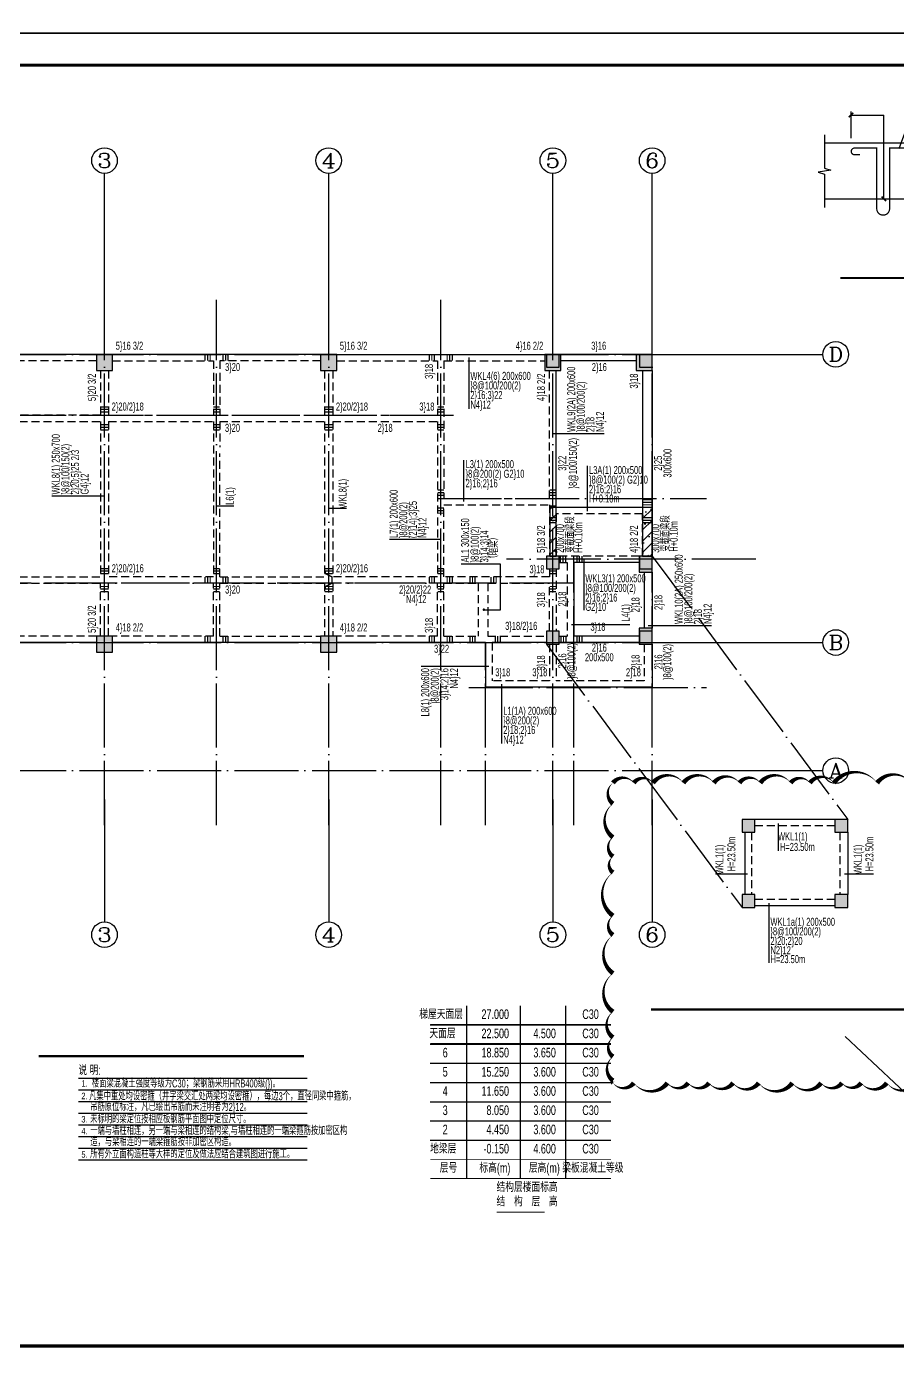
# Model space of a CAD drawing. Extents: x 299218 to 746073, y -331171 to -40619.
# Drawn here: x 618542 to 645734, y -249885 to -208412 of the extents above; entities that cross this region are included whole.
import ezdxf
from ezdxf.enums import TextEntityAlignment as Align

# ---------------------------------------------------------------- set-up
doc = ezdxf.new("R2010")
doc.units = 0
doc.header["$LTSCALE"] = 1000
doc.header["$MEASUREMENT"] = 0
doc.linetypes.add('DASHED', pattern=[0.375, 0.25, -0.125])
doc.linetypes.add('DOTE', pattern=[2.42, 2, -0.2, 0.02, -0.2])
for name, color, linetype in [('AXIS', 3, 'Continuous'), ('AXIS_TEXT', 7, 'Continuous'), ('DIM', 3, 'Continuous'), ('DIM_SYMB', 3, 'Continuous'), ('DOTE', 1, 'Continuous'), ('PUB_TITLE', 4, 'Continuous'), ('TEXT', 7, 'Continuous'), ('X向主梁密箍', 7, 'Continuous'), ('X向主梁编号', 6, 'Continuous'), ('X向主梁钢筋', 7, 'Continuous'), ('X向主梁集中标注', 7, 'Continuous'), ('X向次梁密箍', 7, 'Continuous'), ('X向次梁编号', 7, 'Continuous'), ('X向次梁钢筋', 7, 'Continuous'), ('X向次梁集中标注', 7, 'Continuous'), ('Y向主梁吊筋', 7, 'Continuous'), ('Y向主梁密箍', 7, 'Continuous'), ('Y向主梁编号', 6, 'Continuous'), ('Y向主梁钢筋', 2, 'Continuous'), ('Y向主梁集中标注', 2, 'Continuous'), ('Y向次梁密箍', 7, 'Continuous'), ('Y向次梁编号', 7, 'Continuous'), ('Y向次梁钢筋', 7, 'Continuous'), ('Y向次梁集中标注', 7, 'Continuous'), ('柱线', 2, 'Continuous'), ('梁实线', 4, 'Continuous'), ('梁楼面标高', 7, 'Continuous'), ('梁虚线', 4, 'DASHED'), ('梁说明', 2, 'Continuous'), ('节点大样钢筋', 6, 'Continuous')]:
    doc.layers.add(name, color=color, linetype=linetype)
doc.layers.add('DIM_MODI', color=6, linetype='Continuous', plot=False)
doc.styles.add('_TCH_AXIS', font='COMPLEX', dxfattribs={"bigfont": 'GBCBIG'})
doc.styles.add('COMPLEX', font='COMPLEX')
doc.styles.add('GS_Rein', font='GS_TXT.shx', dxfattribs={"width": 0.7, "bigfont": 'GS_HZTXT.shx'})

# ---------------------------------------------------------------- blocks, each defined once
blk = doc.blocks.new('4层以上墙柱模板')
at = {"layer": '柱线', "color": 6}
for points in [[(-1111089, -374273), (-1110689, -374273), (-1110689, -373773), (-1111089, -373773)], [(-1108189, -374273), (-1107789, -374273), (-1107789, -373773), (-1108189, -373773)], [(-1104739, -374273), (-1104239, -374273), (-1104239, -373773), (-1104739, -373773)], [(-1097739, -374273), (-1097239, -374273), (-1097239, -373773), (-1097739, -373773)], [(-1090739, -374273), (-1090239, -374273), (-1090239, -373773), (-1090739, -373773)], [(-1083739, -374273), (-1083239, -374273), (-1083239, -373773), (-1083739, -373773)], [(-1080889, -374273), (-1080389, -374273), (-1080389, -373773), (-1080889, -373773)], [(-1108189, -380373), (-1107789, -380373), (-1107789, -379873), (-1108189, -379873)], [(-1083689, -380473), (-1083289, -380473), (-1083289, -380073), (-1083689, -380073)], [(-1080789, -380573), (-1080389, -380573), (-1080389, -380073), (-1080789, -380073)], [(-1080789, -382823), (-1080389, -382823), (-1080389, -382323), (-1080789, -382323)], [(-1108089, -382973), (-1107689, -382973), (-1107689, -382573), (-1108089, -382558)], [(-1104739, -383073), (-1104239, -383073), (-1104239, -382573), (-1104739, -382573)], [(-1097739, -383073), (-1097239, -383073), (-1097239, -382573), (-1097739, -382573)], [(-1090739, -383073), (-1090239, -383073), (-1090239, -382573), (-1090739, -382573)], [(-1083689, -382823), (-1083289, -382823), (-1083289, -382423), (-1083689, -382423)]]:
    blk.add_lwpolyline(points, close=True, dxfattribs=at)
for points in [[(-1110563, -379873), (-1111064, -379873)], [(-1110963, -380373), (-1110990, -380273), (-1111023, -380144), (-1111064, -379873)], [(-1110563, -379873), (-1110563, -380373), (-1110963, -380373)]]:
    blk.add_lwpolyline(points, dxfattribs=at)
blk = doc.blocks.new('天面层梁板模板图')
at = {"layer": '梁实线'}
for p, q in [((-1103759, -610084), (-1106259, -610084)), ((-1100309, -610084), (-1103359, -610084)), ((-1093309, -610084), (-1099809, -610084)), ((-1086309, -610084), (-1092809, -610084)), ((-1085809, -610084), (-1079309, -610084)), ((-1076459, -610084), (-1078809, -610084)), ((-1076459, -610284), (-1078809, -610284)), ((-1106659, -615778), (-1106659, -610584)), ((-1078959, -614864), (-1078959, -610584)), ((-1076259, -610584), (-1076259, -614864)), ((-1075959, -610584), (-1075959, -616384)), ((-1076259, -614864), (-1078959, -614864)), ((-1076359, -616584), (-1078409, -616584)), ((-1078409, -616584), (-1078409, -618884)), ((-1076209, -616884), (-1076209, -618634)), ((-1075959, -616884), (-1075959, -618634)), ((-1103259, -619084), (-1100309, -619084)), ((-1093309, -619084), (-1099809, -619084)), ((-1086309, -619084), (-1092809, -619084)), ((-1081159, -619084), (-1085809, -619084)), ((-1081159, -619084), (-1081159, -620484)), ((-1079259, -619084), (-1080959, -619084)), ((-1076359, -619084), (-1078859, -619084)), ((-1076359, -618884), (-1078409, -618884)), ((-1075959, -619134), (-1075959, -620484)), ((-1075959, -620484), (-1081159, -620484))]:
    blk.add_line(p, q, dxfattribs=at)
for centre, radius, start, end in [((-1103559, -615784), 3100, 180, 187.4137), ((-1103359, -615784), 3300, 195.8266, 264.7843)]:
    blk.add_arc(centre, radius, start, end, dxfattribs=at)
at = {"layer": '梁虚线'}
for p, q in [((-1103759, -610284), (-1106259, -610284)), ((-1103359, -610284), (-1100309, -610284)), ((-1099809, -610284), (-1096659, -610284)), ((-1096659, -610284), (-1096659, -611984)), ((-1093309, -610284), (-1096459, -610284)), ((-1096459, -610284), (-1096459, -611984)), ((-1092809, -610284), (-1089659, -610284)), ((-1089659, -610284), (-1089659, -611984)), ((-1086309, -610284), (-1089459, -610284)), ((-1089459, -610284), (-1089459, -611984)), ((-1085809, -610284), (-1082659, -610284)), ((-1082659, -610284), (-1082659, -611984)), ((-1082459, -610284), (-1079309, -610284)), ((-1082459, -610284), (-1082459, -614584)), ((-1106459, -610584), (-1106459, -613234)), ((-1103684, -610584), (-1103684, -613234)), ((-1103434, -610584), (-1103434, -611984)), ((-1100184, -610584), (-1100184, -611984)), ((-1099934, -610584), (-1099934, -611984)), ((-1093184, -610584), (-1093184, -611984)), ((-1092934, -610584), (-1092934, -611984)), ((-1086184, -610584), (-1086184, -611984)), ((-1085934, -610584), (-1085934, -611984)), ((-1079159, -614584), (-1079159, -610584)), ((-1100184, -611984), (-1103434, -611984)), ((-1099934, -611984), (-1096659, -611984)), ((-1093184, -611984), (-1096459, -611984)), ((-1092934, -611984), (-1089659, -611984)), ((-1089459, -611984), (-1086184, -611984)), ((-1085934, -611984), (-1082659, -611984)), ((-1103434, -612184), (-1100184, -612184)), ((-1103434, -616184), (-1103434, -612184)), ((-1100184, -612184), (-1100184, -617034)), ((-1099934, -612184), (-1096659, -612184)), ((-1099934, -612184), (-1099934, -617034)), ((-1096659, -612184), (-1096659, -617034)), ((-1096459, -612184), (-1093184, -612184)), ((-1096459, -612184), (-1096459, -617034)), ((-1093184, -612184), (-1093184, -617034)), ((-1092934, -612184), (-1089659, -612184)), ((-1092934, -612184), (-1092934, -617034)), ((-1089659, -612184), (-1089659, -617034)), ((-1089459, -612184), (-1086184, -612184)), ((-1089459, -612184), (-1089459, -612984)), ((-1086184, -612184), (-1086184, -617034)), ((-1085934, -612184), (-1085934, -617034)), ((-1085934, -612184), (-1082659, -612184)), ((-1082659, -612184), (-1082659, -617034)), ((-1106459, -613234), (-1103684, -613234)), ((-1089459, -617034), (-1089459, -613184)), ((-1106459, -613434), (-1106459, -615793)), ((-1106459, -613434), (-1103684, -613434)), ((-1103684, -613434), (-1103684, -616184)), ((-1082459, -614584), (-1079159, -614584)), ((-1082459, -614784), (-1079159, -614784)), ((-1082459, -617034), (-1082459, -614784)), ((-1079159, -614784), (-1079159, -616384)), ((-1076259, -615064), (-1078959, -615064)), ((-1078959, -615064), (-1078959, -616384)), ((-1076259, -616384), (-1076259, -615064)), ((-1106133, -616484), (-1103759, -616484)), ((-1106133, -616684), (-1103759, -616684)), ((-1103659, -618870), (-1103659, -616684)), ((-1103459, -617034), (-1103459, -616684)), ((-1076359, -616384), (-1078859, -616384)), ((-1078859, -616584), (-1078609, -616584)), ((-1078609, -616584), (-1078609, -618884)), ((-1100184, -617034), (-1103459, -617034)), ((-1096659, -617034), (-1099934, -617034)), ((-1096459, -617034), (-1093184, -617034)), ((-1089659, -617034), (-1092934, -617034)), ((-1089459, -617034), (-1086184, -617034)), ((-1082659, -617034), (-1085934, -617034)), ((-1079159, -617034), (-1082459, -617034)), ((-1079159, -616784), (-1079159, -617034)), ((-1078959, -616784), (-1078959, -618734)), ((-1100184, -617234), (-1103459, -617234)), ((-1103459, -618884), (-1103459, -617234)), ((-1100184, -618884), (-1100184, -617234)), ((-1096659, -617234), (-1099934, -617234)), ((-1099934, -618884), (-1099934, -617234)), ((-1096659, -618884), (-1096659, -617234)), ((-1096459, -617234), (-1093184, -617234)), ((-1096459, -618884), (-1096459, -617234)), ((-1093184, -618884), (-1093184, -617234)), ((-1089659, -617234), (-1092934, -617234)), ((-1092934, -618884), (-1092934, -617234)), ((-1089659, -618884), (-1089659, -617234)), ((-1089459, -617234), (-1086184, -617234)), ((-1089459, -618884), (-1089459, -617234)), ((-1086184, -617234), (-1086184, -618884)), ((-1082659, -617234), (-1085934, -617234)), ((-1085934, -617234), (-1085934, -618884)), ((-1082659, -618884), (-1082659, -617234)), ((-1082459, -617234), (-1081389, -617234)), ((-1082459, -618884), (-1082459, -617234)), ((-1081389, -617234), (-1081389, -618884)), ((-1081089, -617234), (-1081089, -618884)), ((-1081089, -617234), (-1079159, -617234)), ((-1079159, -618734), (-1079159, -617234)), ((-1103259, -618884), (-1100309, -618884)), ((-1096659, -618884), (-1099809, -618884)), ((-1093309, -618884), (-1096459, -618884)), ((-1089659, -618884), (-1092809, -618884)), ((-1089459, -618884), (-1086309, -618884)), ((-1082659, -618884), (-1085809, -618884)), ((-1082459, -618884), (-1081389, -618884)), ((-1081089, -618884), (-1079259, -618884)), ((-1080959, -619084), (-1080959, -620284)), ((-1079159, -619134), (-1079159, -620284)), ((-1078959, -619134), (-1078959, -620284)), ((-1078859, -618884), (-1078609, -618884)), ((-1076209, -619134), (-1076209, -620284)), ((-1079159, -620284), (-1080959, -620284)), ((-1076209, -620284), (-1078959, -620284))]:
    blk.add_line(p, q, dxfattribs=at)
for start, end in [(180, 187.4137), (196.8773, 264.4467)]:
    blk.add_arc((-1103359, -615784), 3100, start, end, dxfattribs=at)
blk = doc.blocks.new('梁板层高表')
at = {"layer": '梁楼面标高'}
for p, q in [((-1049101, -612643), (-1049101, -607243)), ((-1047421, -612643), (-1047421, -607243)), ((-1046011, -612643), (-1046011, -607243)), ((-1050241, -607843), (-1044601, -607843)), ((-1050241, -608443), (-1044601, -608443)), ((-1050241, -609043), (-1044601, -609043)), ((-1050241, -609643), (-1044601, -609643)), ((-1050241, -610243), (-1044601, -610243)), ((-1050241, -610843), (-1044601, -610843)), ((-1050241, -611443), (-1044601, -611443))]:
    blk.add_line(p, q, dxfattribs=at)
at = {"layer": '梁楼面标高', "const_width": 30}
for points in [[(-1050241, -612043), (-1044601, -612043)], [(-1050241, -612643), (-1044601, -612643)], [(-1048171, -613693), (-1046671, -613693)]]:
    blk.add_lwpolyline(points, dxfattribs=at)
at = {"layer": '梁楼面标高', "style": 'GS_Rein', "width": 0.7}
for s, p in [('梯屋天面层', (-1049219, -607749)), ('27.000', (-1047781, -607749)), ('C30', (-1044977, -607749)), ('天面层', (-1049448, -608349)), ('22.500', (-1047781, -608349)), ('4.500', (-1046317, -608349)), ('C30', (-1044977, -608349)), ('6', (-1049695, -608949)), ('18.850', (-1047781, -608949)), ('3.650', (-1046317, -608949)), ('C30', (-1044977, -608949)), ('5', (-1049695, -609549)), ('15.250', (-1047781, -609549)), ('3.600', (-1046317, -609549)), ('C30', (-1044977, -609549)), ('4', (-1049695, -610149)), ('11.650', (-1047781, -610149)), ('3.600', (-1046317, -610149)), ('C30', (-1044977, -610149)), ('3', (-1049695, -610749)), ('8.050', (-1047781, -610749)), ('3.600', (-1046317, -610749)), ('C30', (-1044977, -610749)), ('2', (-1049695, -611349)), ('4.450', (-1047781, -611349)), ('3.600', (-1046317, -611349)), ('C30', (-1044977, -611349)), ('地梁层', (-1049424, -611949)), ('-0.150', (-1047781, -611949)), ('4.600', (-1046317, -611949)), ('C30', (-1044977, -611949))]:
    blk.add_text(s, height=300, dxfattribs=at).set_placement(p, align=Align.BOTTOM_RIGHT)
for s, p in [('层号', (-1049671, -612549)), (' 标高(m)', (-1048261, -612549)), (' 层高(m)', (-1046716, -612549)), (' 梁板混凝土等级', (-1045201, -612549))]:
    blk.add_text(s, height=300, dxfattribs=at).set_placement(p, align=Align.BOTTOM_CENTER)
for s, p in [('结构层楼面标高', (-1048171, -613149)), ('结\u3000构\u3000层\u3000高', (-1048171, -613599))]:
    blk.add_text(s, height=300, dxfattribs=at).set_placement(p, align=Align.BOTTOM_LEFT)
blk = doc.blocks.new('kij21')
h = blk.add_hatch(color=251)
h.paths.add_polyline_path([(673561, -294290), (673961, -294290), (673961, -293890), (673561, -293890)])
h.paths.add_polyline_path([(676461, -294290), (676861, -294290), (676861, -293890), (676461, -293890)])
h.paths.add_polyline_path([(673561, -296640), (673961, -296640), (673961, -296240), (673561, -296240)])
h.paths.add_polyline_path([(676461, -296640), (676861, -296640), (676861, -296240), (676461, -296240)])
at = {"layer": '柱线', "color": 6}
for points in [[(673561, -294290), (673961, -294290), (673961, -293890), (673561, -293890)], [(676461, -294290), (676861, -294290), (676861, -293890), (676461, -293890)], [(673561, -296640), (673961, -296640), (673961, -296240), (673561, -296240)], [(676461, -296640), (676861, -296640), (676861, -296240), (676461, -296240)]]:
    blk.add_lwpolyline(points, close=True, dxfattribs=at)
at = {"layer": '梁实线'}
for p, q in [((676461, -293890), (673961, -293890)), ((673661, -296240), (673661, -294290)), ((676861, -294290), (676861, -296240)), ((676461, -296590), (673961, -296590))]:
    blk.add_line(p, q, dxfattribs=at)
at = {"layer": '梁虚线'}
for p, q in [((673861, -294290), (673861, -296240)), ((676461, -294090), (673961, -294090)), ((676611, -294290), (676611, -296240)), ((676461, -296390), (673961, -296390))]:
    blk.add_line(p, q, dxfattribs=at)
blk = doc.blocks.new('_AXISO')
blk.add_circle((0, 0), 0.5)
at = {"layer": 'AXIS_TEXT', "style": 'COMPLEX', "width": 1.041667}
blk.add_attdef('A', text='', height=0.56, dxfattribs=at).set_placement((-0.25, -0.28), (0.25, -0.28), align=Align.FIT)
blk = doc.blocks.new('zw-06')
at = {"layer": 'AXIS'}
for p, q in [((543726, -176766), (543726, -172013)), ((550326, -176766), (550326, -172013)), ((557326, -176766), (557326, -172013)), ((564326, -176766), (564326, -172013)), ((571326, -176766), (571326, -172013)), ((574426, -176766), (574426, -172013)), ((542826, -177666), (539001, -177666)), ((575326, -177666), (579759, -177666)), ((542826, -186666), (539001, -186666)), ((575326, -186666), (579759, -186666)), ((542826, -190666), (539001, -190666)), ((575326, -190666), (579759, -190666)), ((543726, -191566), (543726, -195391)), ((550326, -191566), (550326, -195391)), ((557326, -191566), (557326, -195391)), ((564326, -191566), (564326, -195391)), ((571326, -191566), (571326, -195391)), ((574426, -191566), (574426, -195391))]:
    blk.add_line(p, q, dxfattribs=at)
at = {"layer": 'DOTE', "linetype": 'DOTE'}
for p, q in [((543726, -192366), (543726, -175966)), ((546826, -187206), (546826, -175966)), ((550326, -192366), (550326, -175966)), ((553826, -192366), (553826, -175966)), ((557326, -192366), (557326, -175966)), ((560826, -192366), (560826, -175966)), ((564326, -192366), (564326, -175966)), ((567826, -192366), (567826, -175966)), ((571326, -192366), (571326, -175966)), ((574426, -192366), (574426, -175966)), ((542026, -177666), (576126, -177666)), ((542026, -179566), (568303, -179566)), ((546951, -180916), (542026, -180916)), ((567726, -182166), (576126, -182166)), ((577661, -184066), (569874, -184066)), ((571976, -192366), (571976, -183966)), ((549023, -184166), (541236, -184166)), ((571976, -184816), (541726, -184816)), ((542026, -186666), (576126, -186666)), ((569226, -192366), (569226, -186666)), ((568703, -188066), (576126, -188066)), ((542026, -190666), (576126, -190666))]:
    blk.add_line(p, q, dxfattribs=at)
at = {"layer": 'AXIS'}
ref = blk.add_blockref('_AXISO', (543726, -171613), dxfattribs=dict(at, xscale=800, yscale=800, zscale=800))
ref.add_attrib('A', '1', dxfattribs={"layer": 'AXIS_TEXT', "height": 453, "style": '_TCH_AXIS', "width": 2.333333}).set_placement((543499, -171839), (543952, -171839), align=Align.FIT)
ref = blk.add_blockref('_AXISO', (550326, -171613), dxfattribs=dict(at, xscale=800, yscale=800, zscale=800))
ref.add_attrib('A', '2', dxfattribs={"layer": 'AXIS_TEXT', "height": 453, "style": '_TCH_AXIS', "width": 1.5}).set_placement((550099, -171839), (550552, -171839), align=Align.FIT)
ref = blk.add_blockref('_AXISO', (557326, -171613), dxfattribs=dict(at, xscale=800, yscale=800, zscale=800))
ref.add_attrib('A', '3', dxfattribs={"layer": 'AXIS_TEXT', "height": 453, "style": '_TCH_AXIS', "width": 1.5}).set_placement((557099, -171839), (557552, -171839), align=Align.FIT)
ref = blk.add_blockref('_AXISO', (564326, -171613), dxfattribs=dict(at, xscale=800, yscale=800, zscale=800))
ref.add_attrib('A', '4', dxfattribs={"layer": 'AXIS_TEXT', "height": 453, "style": '_TCH_AXIS', "width": 1.3125}).set_placement((564099, -171839), (564552, -171839), align=Align.FIT)
ref = blk.add_blockref('_AXISO', (571326, -171613), dxfattribs=dict(at, xscale=800, yscale=800, zscale=800))
ref.add_attrib('A', '5', dxfattribs={"layer": 'AXIS_TEXT', "height": 453, "style": '_TCH_AXIS', "width": 1.5}).set_placement((571099, -171839), (571552, -171839), align=Align.FIT)
ref = blk.add_blockref('_AXISO', (574426, -171613), dxfattribs=dict(at, xscale=800, yscale=800, zscale=800))
ref.add_attrib('A', '6', dxfattribs={"layer": 'AXIS_TEXT', "height": 453, "style": '_TCH_AXIS', "width": 1.5}).set_placement((574199, -171839), (574652, -171839), align=Align.FIT)
ref = blk.add_blockref('_AXISO', (538601, -177666), dxfattribs=dict(at, xscale=800, yscale=800, zscale=800))
ref.add_attrib('A', 'D', dxfattribs={"layer": 'AXIS_TEXT', "height": 453, "style": '_TCH_AXIS', "width": 1.235294}).set_placement((538374, -177892), (538827, -177892), align=Align.FIT)
ref = blk.add_blockref('_AXISO', (580159, -177666), dxfattribs=dict(at, xscale=800, yscale=800, zscale=800))
ref.add_attrib('A', 'D', dxfattribs={"layer": 'AXIS_TEXT', "height": 453, "style": '_TCH_AXIS', "width": 1.235294}).set_placement((579933, -177892), (580385, -177892), align=Align.FIT)
ref = blk.add_blockref('_AXISO', (538601, -186666), dxfattribs=dict(at, xscale=800, yscale=800, zscale=800))
ref.add_attrib('A', 'B', dxfattribs={"layer": 'AXIS_TEXT', "height": 453, "style": '_TCH_AXIS', "width": 1.235294}).set_placement((538374, -186892), (538827, -186892), align=Align.FIT)
ref = blk.add_blockref('_AXISO', (580159, -186666), dxfattribs=dict(at, xscale=800, yscale=800, zscale=800))
ref.add_attrib('A', 'B', dxfattribs={"layer": 'AXIS_TEXT', "height": 453, "style": '_TCH_AXIS', "width": 1.235294}).set_placement((579933, -186892), (580385, -186892), align=Align.FIT)
ref = blk.add_blockref('_AXISO', (538601, -190666), dxfattribs=dict(at, xscale=800, yscale=800, zscale=800))
ref.add_attrib('A', 'A', dxfattribs={"layer": 'AXIS_TEXT', "height": 453, "style": '_TCH_AXIS', "width": 1.166667}).set_placement((538374, -190892), (538827, -190892), align=Align.FIT)
ref = blk.add_blockref('_AXISO', (580159, -190666), dxfattribs=dict(at, xscale=800, yscale=800, zscale=800))
ref.add_attrib('A', 'A', dxfattribs={"layer": 'AXIS_TEXT', "height": 453, "style": '_TCH_AXIS', "width": 1.166667}).set_placement((579933, -190892), (580385, -190892), align=Align.FIT)
ref = blk.add_blockref('_AXISO', (543726, -195791), dxfattribs=dict(at, xscale=800, yscale=800, zscale=800))
ref.add_attrib('A', '1', dxfattribs={"layer": 'AXIS_TEXT', "height": 453, "style": '_TCH_AXIS', "width": 2.333333}).set_placement((543499, -196017), (543952, -196017), align=Align.FIT)
ref = blk.add_blockref('_AXISO', (550326, -195791), dxfattribs=dict(at, xscale=800, yscale=800, zscale=800))
ref.add_attrib('A', '2', dxfattribs={"layer": 'AXIS_TEXT', "height": 453, "style": '_TCH_AXIS', "width": 1.5}).set_placement((550099, -196017), (550552, -196017), align=Align.FIT)
ref = blk.add_blockref('_AXISO', (557326, -195791), dxfattribs=dict(at, xscale=800, yscale=800, zscale=800))
ref.add_attrib('A', '3', dxfattribs={"layer": 'AXIS_TEXT', "height": 453, "style": '_TCH_AXIS', "width": 1.5}).set_placement((557099, -196017), (557552, -196017), align=Align.FIT)
ref = blk.add_blockref('_AXISO', (564326, -195791), dxfattribs=dict(at, xscale=800, yscale=800, zscale=800))
ref.add_attrib('A', '4', dxfattribs={"layer": 'AXIS_TEXT', "height": 453, "style": '_TCH_AXIS', "width": 1.3125}).set_placement((564099, -196017), (564552, -196017), align=Align.FIT)
ref = blk.add_blockref('_AXISO', (571326, -195791), dxfattribs=dict(at, xscale=800, yscale=800, zscale=800))
ref.add_attrib('A', '5', dxfattribs={"layer": 'AXIS_TEXT', "height": 453, "style": '_TCH_AXIS', "width": 1.5}).set_placement((571099, -196017), (571552, -196017), align=Align.FIT)
ref = blk.add_blockref('_AXISO', (574426, -195791), dxfattribs=dict(at, xscale=800, yscale=800, zscale=800))
ref.add_attrib('A', '6', dxfattribs={"layer": 'AXIS_TEXT', "height": 453, "style": '_TCH_AXIS', "width": 1.5}).set_placement((574199, -196017), (574652, -196017), align=Align.FIT)
blk = doc.blocks.new('_H')
at = {"color": 6, "const_width": 0.5}
blk.add_lwpolyline([(-0.71, -0.71), (0.71, 0.71)], dxfattribs=at)
blk = doc.blocks.new('电梯吊钩大样')
at = {"layer": '梁说明', "color": 6}
for p, q in [((814, 2612), (1856, 2612)), ((831, 2727), (831, 1887)), ((1856, 0), (1856, 2612)), ((2332, 1574), (2590, 2251)), ((2590, 2251), (3265, 2251)), ((3529, 524), (4638, 524))]:
    blk.add_line(p, q, dxfattribs=at)
at = {"layer": '梁说明'}
for p, q in [((0, 1749), (3953, 1749)), ((0, 0), (3953, 0))]:
    blk.add_line(p, q, dxfattribs=at)
at = {"layer": '梁说明', "color": 6, "const_width": 50}
blk.add_lwpolyline([(761, 2542), (902, 2683)], dxfattribs=at)
at = {"layer": '梁说明', "color": 6}
for points in [[(0, 2000), (0, 951), (200, 891), (-196, 831), (0, 771), (0, -278)], [(3953, 2000), (3953, 951), (4153, 891), (3757, 831), (3953, 771), (3953, -278)]]:
    blk.add_lwpolyline(points, dxfattribs=at)
at = {"layer": '梁说明', "color": 7, "const_width": 40}
blk.add_lwpolyline([(1115, 1373), (944, 1373, -1), (944, 1583), (1636, 1583), (1636, -312, 1), (2036, -312), (2036, 1583), (2765, 1583, -1.126096), (2765, 1380), (2628, 1380)], format="xyb", dxfattribs=at)
at = {"layer": '梁说明', "const_width": 70}
blk.add_lwpolyline([(500, -2476), (3127, -2476)], dxfattribs=at)
at = {"layer": '梁说明', "color": 6, "xscale": -100, "yscale": 100, "zscale": 100}
blk.add_blockref('_H', (1856, 0), dxfattribs=at)
blk = doc.blocks.new('ZZ5')
at = {"layer": '节点大样钢筋'}
h = blk.add_hatch(color=9, dxfattribs=at)
h.paths.add_polyline_path([(551465, -219150), (551965, -219150), (551965, -218650), (551465, -218650)])
h.paths.add_polyline_path([(544465, -219150), (544965, -219150), (544965, -218650), (544465, -218650)])
h.paths.add_polyline_path([(561415, -225450), (561815, -225450), (561815, -224950), (561415, -224950)])
h.paths.add_polyline_path([(561415, -227700), (561815, -227700), (561815, -227200), (561415, -227200)])
h.paths.add_polyline_path([(558515, -227700), (558915, -227700), (558915, -227300), (558515, -227300)])
h.paths.add_polyline_path([(558515, -225350), (558915, -225350), (558915, -224950), (558515, -224950)])
h.paths.add_polyline_path([(551465, -227950), (551965, -227950), (551965, -227450), (551465, -227450)])
h.paths.add_polyline_path([(544465, -227950), (544965, -227950), (544965, -227450), (544465, -227450)])
h.paths.add_polyline_path([(537465, -227950), (537965, -227950), (537965, -227450), (537465, -227450)])
h.paths.add_polyline_path([(534015, -225250), (534415, -225250), (534415, -224750), (534015, -224750)])
h.paths.add_polyline_path([(561315, -219150), (561815, -219150), (561815, -218650), (561315, -218650)])
h.paths.add_polyline_path([(558465, -219150), (558965, -219150), (558965, -218650), (558465, -218650)])
h.paths.add_polyline_path([(537465, -219150), (537965, -219150), (537965, -218650), (537465, -218650)])
h.paths.add_polyline_path([(534015, -219150), (534415, -219150), (534415, -218650), (534015, -218650)])
h.paths.add_polyline_path([(531115, -219150), (531515, -219150), (531515, -218650), (531115, -218650)])
h.paths.add_polyline_path([(534115, -227850), (534515, -227850), (534515, -227450), (534115, -227435)])
h.paths.add_polyline_path([(531241, -225250), (531214, -225150), (531181, -225021), (531140, -224750), (531641, -224750), (531641, -225250)])
at = {"layer": '柱线', "color": 6}
for points in [[(531115, -219150), (531515, -219150), (531515, -218650), (531115, -218650)], [(534015, -219150), (534415, -219150), (534415, -218650), (534015, -218650)], [(537465, -219150), (537965, -219150), (537965, -218650), (537465, -218650)], [(544465, -219150), (544965, -219150), (544965, -218650), (544465, -218650)], [(551465, -219150), (551965, -219150), (551965, -218650), (551465, -218650)], [(558465, -219150), (558965, -219150), (558965, -218650), (558465, -218650)], [(561315, -219150), (561815, -219150), (561815, -218650), (561315, -218650)], [(534015, -225250), (534415, -225250), (534415, -224750), (534015, -224750)], [(558515, -225350), (558915, -225350), (558915, -224950), (558515, -224950)], [(561415, -225450), (561815, -225450), (561815, -224950), (561415, -224950)], [(561415, -227700), (561815, -227700), (561815, -227200), (561415, -227200)], [(534115, -227850), (534515, -227850), (534515, -227450), (534115, -227435)], [(537465, -227950), (537965, -227950), (537965, -227450), (537465, -227450)], [(544465, -227950), (544965, -227950), (544965, -227450), (544465, -227450)], [(551465, -227950), (551965, -227950), (551965, -227450), (551465, -227450)], [(558515, -227700), (558915, -227700), (558915, -227300), (558515, -227300)]]:
    blk.add_lwpolyline(points, close=True, dxfattribs=at)
for points in [[(531641, -224750), (531140, -224750)], [(531241, -225250), (531214, -225150), (531181, -225021), (531140, -224750)], [(531641, -224750), (531641, -225250), (531241, -225250)]]:
    blk.add_lwpolyline(points, dxfattribs=at)
blk = doc.blocks.new('ZZ6')
at = {"layer": '节点大样钢筋'}
h = blk.add_hatch(color=251, dxfattribs=at)
h.paths.add_polyline_path([(576456, -225350), (576856, -225350), (576856, -224950), (576456, -224950)])
h.paths.add_polyline_path([(576456, -227700), (576856, -227700), (576856, -227300), (576456, -227300)])
h.paths.add_polyline_path([(573556, -227700), (573956, -227700), (573956, -227300), (573556, -227300)])
h.paths.add_polyline_path([(573556, -225350), (573956, -225350), (573956, -224950), (573556, -224950)])
h.paths.add_polyline_path([(576456, -219050), (576856, -219050), (576856, -218650), (576456, -218650)])
h.paths.add_polyline_path([(573556, -219050), (573956, -219050), (573956, -218650), (573556, -218650)])
at = {"layer": '柱线', "color": 6}
for points in [[(573556, -219050), (573956, -219050), (573956, -218650), (573556, -218650)], [(576456, -219050), (576856, -219050), (576856, -218650), (576456, -218650)], [(573556, -225350), (573956, -225350), (573956, -224950), (573556, -224950)], [(576456, -225350), (576856, -225350), (576856, -224950), (576456, -224950)], [(573556, -227700), (573956, -227700), (573956, -227300), (573556, -227300)], [(576456, -227700), (576856, -227700), (576856, -227300), (576456, -227300)]]:
    blk.add_lwpolyline(points, close=True, dxfattribs=at)

msp = doc.modelspace()

# ---------------------------------------------------------------- hatches: boundary and pattern name
h = msp.add_hatch()
h.set_pattern_fill('钢筋混凝土', color=2, scale=100, style=0)
h.set_pattern_definition([(45, (-74300, 0), (-176.776695, 176.776695), []), (50, (-74300, 0), (717.2602, -62.75213), [75, -825]), (355, (-74300, 0), (-138.7513, 752.1921), [60, -660]), (100.4514, (-74240.24, -5.2), (578.5094, 689.43954), [63.7402, -701.1421]), (46.1842, (-74300, 200), (1067.241, -165.519), [112.5, -1237.5]), (96.6356, (-74211.1, 186.2), (934.6627, 974.1179), [95.6103, -1051.713]), (351.1842, (-74300, 200), (934.662, 974.1186), [90, -990]), (21, (-74200, 150), (596.90705, -402.6189), [75, -825]), (326, (-74200, 150), (243.3153, 725.15005), [60, -660]), (71.4514, (-74150.3, 116.45), (840.2226, 322.5305), [63.7402, -701.1421]), (37.5, (-74300, 0), (12.159855, 332.89385), [0, -652, 0, -670, 0, -662.5]), (7.5, (-74300, 0), (263.06954, 394.41171), [0, -382, 0, -637, 0, -252.5]), (327.5, (-74523, 0), (533.82244, -22.55487), [0, -250, 0, -780, 0, -1035]), (317.5, (-74623, 0), (583.18617, 100.10498), [0, -325, 0, -518, 0, -735])])
h.paths.add_polyline_path([(638075.7, -223429.7), (637775.7, -223429.7), (637775.7, -224949.7), (638075.7, -224949.7)])
h.paths.add_polyline_path([(635075.7, -223429.7), (634875.7, -223429.7), (634875.7, -224949.7), (635075.7, -224949.7)])

# ---------------------------------------------------------------- linework, layer by layer
at = {"color": 6}
msp.add_line((644105.3, -239951.2), (676955.2, -270945.5), dxfattribs=at)
at = {"color": 2}
for points in [[(635075.7, -223429.7), (634875.7, -223429.7), (634875.7, -224949.7), (635075.7, -224949.7)], [(638075.7, -223429.7), (637775.7, -223429.7), (637775.7, -224949.7), (638075.7, -224949.7)]]:
    msp.add_lwpolyline(points, close=True, dxfattribs=at)
at = {"layer": 'DIM_MODI'}
msp.add_lwpolyline([(646150.7, -232034.7, 0, 150, 0.5), (645100.7, -232034.7, 0, 150, 0.5), (643750.7, -232034.7, 0, 150, 0.5), (643000.7, -232034.7, 0, 150, 0.5), (642400.7, -232034.7, 0, 150, 0.5), (641450.7, -232034.7, 0, 150, 0.5), (640800.7, -232034.7, 0, 150, 0.5), (640000.7, -232034.7, 0, 150, 0.5), (639050.7, -232034.7, 0, 150, 0.5), (638100.7, -232034.7, 0, 150, 0.5), (637500.7, -232034.7, 0, 150, 0.5), (636852.7, -232034.7, 0, 150, 0.5), (636852.7, -232684.7, 0, 150, 0.5), (636852.7, -233734.7, 0, 150, 0.5), (636852.7, -234334.7, 0, 150, 0.5), (636852.7, -234834.7, 0, 150, 0.5), (636852.7, -236184.7, 0, 150, 0.5), (636852.7, -236784.7, 0, 150, 0.5), (636852.7, -237984.7, 0, 150, 0.5), (636852.7, -239184.7, 0, 150, 0.5), (636852.7, -239984.7, 0, 150, 0.5), (636852.7, -240584.7, 0, 150, 0.5), (636852.7, -241334.7, 0, 150, 0.5), (636852.7, -241405.2, 0, 150, 0.5), (637502.7, -241405.2, 0, 150, 0.5), (638552.7, -241405.2, 0, 150, 0.5), (639202.7, -241405.2, 0, 150, 0.5), (639852.7, -241405.2, 0, 150, 0.5), (640602.7, -241405.2, 0, 150, 0.5), (641402.7, -241405.2, 0, 150, 0.5), (642452.7, -241405.2, 0, 150, 0.5), (643352.7, -241405.2, 0, 150, 0.5), (644002.7, -241405.2, 0, 150, 0.5), (644602.7, -241405.2, 0, 150, 0.5), (645402.7, -241405.2, 0, 150, 0.5), (646352.7, -241405.2, 0, 150, 0.5)], format="xyseb", dxfattribs=at)
at = {"layer": 'DIM_SYMB', "const_width": 70}
for points in [[(638041, -239111), (647003.3, -239111)], [(618918.8, -240571), (627204.5, -240571)]]:
    msp.add_lwpolyline(points, dxfattribs=at)
at = {"layer": 'DOTE', "linetype": 'DOTE'}
for p, q in [((638075.7, -224949.7), (644182.3, -233175.1)), ((634775.7, -227699.7), (640882.3, -235925.1))]:
    msp.add_line(p, q, dxfattribs=at)
at = {"layer": 'PUB_TITLE'}
for points in [[(597473, -208619.4), (656873, -208619.4), (656873, -166619.4), (597473, -166619.4)], [(597473, -250619.4), (671773, -250619.4), (671773, -208619.4), (597473, -208619.4)]]:
    msp.add_lwpolyline(points, close=True, dxfattribs=at)
at = {"layer": 'PUB_TITLE', "const_width": 100}
msp.add_lwpolyline([(599973, -249619.4), (670773, -249619.4), (670773, -209619.4), (599973, -209619.4)], close=True, dxfattribs=at)
at = {"layer": 'TEXT'}
for points in [[(620165.5, -241252.4), (627304.9, -241252.4)], [(620165.5, -241616.9), (627304.9, -241616.9)], [(620165.5, -241981.4), (627304.9, -241981.4)], [(620165.5, -242346), (627304.9, -242346)], [(620165.5, -242710.5), (627304.9, -242710.5)], [(620165.5, -243075), (627304.9, -243075)], [(620165.5, -243075), (627304.9, -243075)], [(620165.5, -243439.5), (627304.9, -243439.5)], [(620165.5, -243804), (627304.9, -243804)]]:
    msp.add_lwpolyline(points, dxfattribs=at)
at = {"layer": 'X向主梁密箍', "color": 1, "const_width": 40}
for points in [[(624115.7, -218849.7), (624115.7, -218649.7)], [(624195.7, -218849.7), (624195.7, -218649.7)], [(624275.7, -218849.7), (624275.7, -218649.7)], [(624675.7, -218849.7), (624675.7, -218649.7)], [(624755.7, -218849.7), (624755.7, -218649.7)], [(624835.7, -218849.7), (624835.7, -218649.7)], [(631115.7, -218849.7), (631115.7, -218649.7)], [(631195.7, -218849.7), (631195.7, -218649.7)], [(631275.7, -218849.7), (631275.7, -218649.7)], [(631675.7, -218849.7), (631675.7, -218649.7)], [(631755.7, -218849.7), (631755.7, -218649.7)], [(631835.7, -218849.7), (631835.7, -218649.7)], [(635213, -225149.7), (635213, -224949.7)], [(635293, -225149.7), (635293, -224949.7)], [(635373, -225149.7), (635373, -224949.7)], [(635725.7, -225149.7), (635725.7, -224949.7)], [(635805.7, -225149.7), (635805.7, -224949.7)], [(635885.7, -225149.7), (635885.7, -224949.7)], [(624115.7, -227649.7), (624115.7, -227449.7)], [(624195.7, -227649.7), (624195.7, -227449.7)], [(624275.7, -227649.7), (624275.7, -227449.7)], [(624675.7, -227649.7), (624675.7, -227449.7)], [(624755.7, -227649.7), (624755.7, -227449.7)], [(624835.7, -227649.7), (624835.7, -227449.7)], [(631115.7, -227649.7), (631115.7, -227449.7)], [(631195.7, -227649.7), (631195.7, -227449.7)], [(631275.7, -227649.7), (631275.7, -227449.7)], [(631675.7, -227649.7), (631675.7, -227449.7)], [(631755.7, -227649.7), (631755.7, -227449.7)], [(631835.7, -227649.7), (631835.7, -227449.7)], [(632385.7, -227649.7), (632385.7, -227449.7)], [(632465.7, -227649.7), (632465.7, -227449.7)], [(632545.7, -227649.7), (632545.7, -227449.7)], [(633175.7, -227649.7), (633175.7, -227449.7)], [(633255.7, -227649.7), (633255.7, -227449.7)], [(633335.7, -227649.7), (633335.7, -227449.7)], [(635226.7, -227649.7), (635226.7, -227449.7)], [(635306.7, -227649.7), (635306.7, -227449.7)], [(635386.7, -227649.7), (635386.7, -227449.7)], [(635725.7, -227649.7), (635725.7, -227449.7)], [(635805.7, -227649.7), (635805.7, -227449.7)], [(635885.7, -227649.7), (635885.7, -227449.7)]]:
    msp.add_lwpolyline(points, dxfattribs=at)
at = {"layer": 'X向主梁编号', "color": 151}
for p, q in [((642012.9, -233297.5), (642012.9, -234155.9)), ((640059.2, -234878.7), (641057.7, -234878.7)), ((644085.4, -234878.7), (644985.1, -234878.7))]:
    msp.add_line(p, q, dxfattribs=at)
at = {"layer": 'X向主梁集中标注', "color": 151}
for p, q in [((632350.7, -218749.7), (632350.7, -220346.2)), ((635937.7, -225067.6), (635937.7, -226639.8)), ((641718.9, -235794.5), (641718.9, -237650.7))]:
    msp.add_line(p, q, dxfattribs=at)
at = {"layer": 'X向次梁密箍', "color": 1, "const_width": 40}
for points in [[(624115.7, -225799.7), (624115.7, -225599.7)], [(624195.7, -225799.7), (624195.7, -225599.7)], [(624275.7, -225799.7), (624275.7, -225599.7)], [(624675.7, -225799.7), (624675.7, -225599.7)], [(624755.7, -225799.7), (624755.7, -225599.7)], [(624835.7, -225799.7), (624835.7, -225599.7)], [(631115.7, -225799.7), (631115.7, -225599.7)], [(631195.7, -225799.7), (631195.7, -225599.7)], [(631275.7, -225799.7), (631275.7, -225599.7)], [(631675.7, -225799.7), (631675.7, -225599.7)], [(631755.7, -225799.7), (631755.7, -225599.7)], [(631835.7, -225799.7), (631835.7, -225599.7)], [(632385.7, -225799.7), (632385.7, -225599.7)], [(632465.7, -225799.7), (632465.7, -225599.7)], [(632545.7, -225799.7), (632545.7, -225599.7)], [(633045.7, -225799.7), (633045.7, -225599.7)], [(633125.7, -225799.7), (633125.7, -225599.7)], [(633205.7, -225799.7), (633205.7, -225599.7)]]:
    msp.add_lwpolyline(points, dxfattribs=at)
at = {"layer": 'X向次梁集中标注', "color": 151}
for p, q in [((632200.7, -223249.7), (632200.7, -221953.2)), ((636054.5, -223542.4), (636054.5, -222136.5)), ((633375.7, -228949.7), (633375.7, -230807.2))]:
    msp.add_line(p, q, dxfattribs=at)
at = {"layer": 'Y向主梁吊筋', "color": 1, "const_width": 40}
msp.add_lwpolyline([(627875.7, -225999.7), (627875.7, -225899.7), (628075.7, -225799.7), (628075.7, -225599.7), (627875.7, -225499.7), (627875.7, -225399.7)], dxfattribs=at)
at = {"layer": 'Y向主梁密箍', "color": 1, "const_width": 40}
for points in [[(621100.7, -220289.7), (620850.7, -220289.7)], [(621100.7, -220369.7), (620850.7, -220369.7)], [(621100.7, -220449.7), (620850.7, -220449.7)], [(628100.7, -220289.7), (627850.7, -220289.7)], [(628100.7, -220369.7), (627850.7, -220369.7)], [(628100.7, -220449.7), (627850.7, -220449.7)], [(621100.7, -220849.7), (620850.7, -220849.7)], [(621100.7, -220929.7), (620850.7, -220929.7)], [(621100.7, -221009.7), (620850.7, -221009.7)], [(628100.7, -220849.7), (627850.7, -220849.7)], [(628100.7, -220929.7), (627850.7, -220929.7)], [(628100.7, -221009.7), (627850.7, -221009.7)], [(635075.7, -222889.7), (634875.7, -222889.7)], [(635075.7, -222969.7), (634875.7, -222969.7)], [(635075.7, -223049.7), (634875.7, -223049.7)], [(635075.7, -223387), (634875.7, -223387)], [(638075.7, -223189.7), (637775.7, -223189.7)], [(638075.7, -223269.7), (637775.7, -223269.7)], [(638075.7, -223349.7), (637775.7, -223349.7)], [(635075.7, -223749.7), (634875.7, -223749.7)], [(635075.7, -223829.7), (634875.7, -223829.7)], [(635075.7, -223909.7), (634875.7, -223909.7)], [(638075.7, -223749.7), (637775.7, -223749.7)], [(638075.7, -223829.7), (637775.7, -223829.7)], [(638075.7, -223909.7), (637775.7, -223909.7)], [(621100.7, -225339.7), (620850.7, -225339.7)], [(621100.7, -225419.7), (620850.7, -225419.7)], [(621100.7, -225499.7), (620850.7, -225499.7)], [(628100.7, -225339.7), (627850.7, -225339.7)], [(628100.7, -225419.7), (627850.7, -225419.7)], [(628100.7, -225499.7), (627850.7, -225499.7)], [(635075.7, -225419.7), (634875.7, -225419.7)], [(635075.7, -225499.7), (634875.7, -225499.7)], [(621100.7, -225899.7), (620850.7, -225899.7)], [(621100.7, -225979.7), (620850.7, -225979.7)], [(628100.7, -225899.7), (627850.7, -225899.7)], [(628100.7, -225979.7), (627850.7, -225979.7)], [(635075.7, -225899.7), (634875.7, -225899.7)], [(635075.7, -225979.7), (634875.7, -225979.7)], [(621100.7, -226059.7), (620850.7, -226059.7)], [(628100.7, -226059.7), (627850.7, -226059.7)], [(635075.7, -226059.7), (634875.7, -226059.7)]]:
    msp.add_lwpolyline(points, dxfattribs=at)
at = {"layer": 'Y向主梁编号', "color": 151}
msp.add_line((627975.7, -223457.2), (628535.7, -223457.2), dxfattribs=at)
at = {"layer": 'Y向主梁集中标注', "color": 151}
for p, q in [((634975.7, -221124.7), (636572.2, -221124.7)), ((620975.7, -223074.7), (619330.7, -223074.7)), ((637950.7, -227122.6), (639931.2, -227122.6))]:
    msp.add_line(p, q, dxfattribs=at)
at = {"layer": 'Y向次梁密箍', "color": 1, "const_width": 40}
for points in [[(624575.7, -220289.7), (624375.7, -220289.7)], [(624575.7, -220369.7), (624375.7, -220369.7)], [(624575.7, -220449.7), (624375.7, -220449.7)], [(631575.7, -220289.7), (631375.7, -220289.7)], [(631575.7, -220369.7), (631375.7, -220369.7)], [(631575.7, -220449.7), (631375.7, -220449.7)], [(624575.7, -220849.7), (624375.7, -220849.7)], [(624575.7, -220929.7), (624375.7, -220929.7)], [(624575.7, -221009.7), (624375.7, -221009.7)], [(631575.7, -220849.7), (631375.7, -220849.7)], [(631575.7, -220929.7), (631375.7, -220929.7)], [(631575.7, -221009.7), (631375.7, -221009.7)], [(631575.7, -222889.7), (631375.7, -222889.7)], [(631575.7, -222969.7), (631375.7, -222969.7)], [(631575.7, -223049.7), (631375.7, -223049.7)], [(631575.7, -223449.7), (631375.7, -223449.7)], [(631575.7, -223529.7), (631375.7, -223529.7)], [(631575.7, -223609.7), (631375.7, -223609.7)], [(624575.7, -225339.7), (624375.7, -225339.7)], [(624575.7, -225419.7), (624375.7, -225419.7)], [(624575.7, -225499.7), (624375.7, -225499.7)], [(631575.7, -225339.7), (631375.7, -225339.7)], [(631575.7, -225419.7), (631375.7, -225419.7)], [(631575.7, -225499.7), (631375.7, -225499.7)], [(624575.7, -225899.7), (624375.7, -225899.7)], [(624575.7, -225979.7), (624375.7, -225979.7)], [(631575.7, -225899.7), (631375.7, -225899.7)], [(631575.7, -225979.7), (631375.7, -225979.7)], [(624575.7, -226059.7), (624375.7, -226059.7)], [(631575.7, -226059.7), (631375.7, -226059.7)]]:
    msp.add_lwpolyline(points, dxfattribs=at)
at = {"layer": 'Y向次梁编号', "color": 151}
for p, q in [((624475.7, -223383.7), (625010.7, -223383.7)), ((635556.5, -227087.5), (637380.8, -227087.5)), ((635556.5, -227087.5), (637380.8, -227087.5))]:
    msp.add_line(p, q, dxfattribs=at)
at = {"layer": 'Y向次梁集中标注', "color": 151}
for p, q in [((631475.7, -224437.2), (629879.2, -224437.2)), ((633335.6, -225197.6), (632110.5, -225197.6)), ((633335.6, -226624.7), (633335.6, -225197.6)), ((632820, -226624.7), (633335.6, -226624.7)), ((632975.7, -228399.7), (630863.2, -228399.7))]:
    msp.add_line(p, q, dxfattribs=at)
at = {"layer": 'Y向次梁集中标注', "color": 151, "const_width": 40}
msp.add_lwpolyline([(632840, -226624.7, 1), (632800, -226624.7, 1)], format="xyb", close=True, dxfattribs=at)
at = {"layer": '梁楼面标高', "color": 6, "const_width": 60}
for points in [[(631146.1, -239591.6), (636786.1, -239591.6)], [(631146.1, -240191.6), (636786.1, -240191.6)]]:
    msp.add_lwpolyline(points, dxfattribs=at)

# ---------------------------------------------------------------- block references
for name, p in [('zw-06', (63649.9, -40984.1)), ('zw-06', (63649.9, -40984.1)), ('4层以上墙柱模板', (1718464.2, 155122.8)), ('天面层梁板模板图', (1714034.2, 391434.7)), ('kij21', (-32678.3, 60715.3)), ('梁板层高表', (1681386.9, 368251.1))]:
    msp.add_blockref(name, p)
at = {"layer": 'DIM'}
msp.add_blockref('电梯吊钩大样', (643452.8, -213789.4), dxfattribs=at)
at = {"layer": '节点大样钢筋'}
for name, p in [('ZZ5', (76260.2, 0)), ('ZZ6', (61220.2, 0))]:
    msp.add_blockref(name, p, dxfattribs=at)

# ---------------------------------------------------------------- texts
at = {"layer": 'TEXT', "style": 'GS_Rein', "width": 0.7}
for s, height, p in [('说 明:', 300, (620162.1, -241158.7, 300)), ('1.', 200, (620256, -241519.2, 300)), ('2.', 200, (620253.2, -241912.2, 300)), (' 凡集中重处均设密箍（井字梁交汇处两梁均设密箍），每边3个，直径同梁中箍筋，', 250, (620430.4, -241945.7, 300)), ('吊筋原位标注，凡已绘出吊筋而未注明者为2}12。', 250, (620530.5, -242280.1, 300)), ('3.', 200, (620253.2, -242640.8, 300)), ('未标明的梁定位按相应板钢筋平面图中定位尺寸。', 250, (620529.5, -242660.4, 300)), ('4.', 200, (620253.2, -243010.7, 300)), ('一端与墙柱相连，另一端与梁相连的结构梁,与墙柱相连的一端梁箍筋按加密区构', 250, (620529.5, -243025.9, 300)), ('造，与梁相连的一端梁箍筋按非加密区构造。', 250, (620530.5, -243373.6, 300)), ('5.', 200, (620253.2, -243739.8, 300)), ('所有外立面构造柱等大样的定位及做法应结合建筑图进行施工。', 250, (620529.5, -243754.9, 300))]:
    msp.add_text(s, height=height, dxfattribs=at).set_placement(p)
at = {"layer": 'TEXT', "color": 4, "style": 'GS_Rein', "width": 0.7}
msp.add_text('楼面梁混凝土强度等级为C30；梁钢筋采用HRB400级(})。', height=250, dxfattribs=at).set_placement((620581.7, -241545.6))
at = {"layer": 'X向主梁编号', "color": 151, "style": 'GS_Rein', "width": 0.7}
for s, p in [('WKL4(6) 200x600', (632400.7, -219196.2)), ('WKL3(1) 200x500', (635987.7, -225520.1)), ('WKL1a(1) 200x500', (641768.9, -236247))]:
    msp.add_text(s, height=250, dxfattribs=at).set_placement(p, align=Align.TOP_LEFT)
at = {"layer": 'X向主梁编号', "color": 6, "style": 'GS_Rein', "width": 0.7}
for p in [(640425.7, -234255.5), (644735.2, -234255.5)]:
    msp.add_text('H=23.50m', height=250, rotation=90, dxfattribs=at).set_placement(p, align=Align.TOP_CENTER)
at = {"layer": 'X向主梁编号', "color": 151, "style": 'GS_Rein', "width": 0.7}
msp.add_text('WKL1(1)', height=250, dxfattribs=at).set_placement((642465.4, -233582.5), align=Align.TOP_CENTER)
at = {"layer": 'X向主梁编号', "color": 6, "style": 'GS_Rein', "width": 0.7}
msp.add_text('H=23.50m', height=250, dxfattribs=at).set_placement((642609.9, -233908.5), align=Align.TOP_CENTER)
at = {"layer": 'X向主梁编号', "color": 151, "style": 'GS_Rein', "width": 0.7}
for p in [(640050.3, -234426.2), (644370.4, -234426.2)]:
    msp.add_text('WKL1(1)', height=250, rotation=90, dxfattribs=at).set_placement(p, align=Align.TOP_CENTER)
at = {"layer": 'X向主梁钢筋', "color": 151, "style": 'GS_Rein', "width": 0.7}
for s, p in [('5}16 3/2', (621325.7, -218579.7)), ('5}16 3/2', (628325.7, -218579.7)), ('4}18 2/2', (621325.7, -227379.7)), ('4}18 2/2', (628325.7, -227379.7))]:
    msp.add_text(s, height=250, dxfattribs=at).set_placement(p, align=Align.BOTTOM_LEFT)
for s, p in [('4}16 2/2', (634675.7, -218579.7)), ('3}16', (636641.8, -218579.7)), ('3}18/2}16', (634488.2, -227329.7)), ('3}18', (636617.2, -227357.6))]:
    msp.add_text(s, height=250, dxfattribs=at).set_placement(p, align=Align.BOTTOM_RIGHT)
for s, p in [('3}20', (624975.7, -218919.7)), ('2}16', (636425.7, -218919.7)), ('2}16', (636425.7, -227684.9)), ('3}22', (631500.7, -227719.7)), ('200x500', (636425.7, -227984.9))]:
    msp.add_text(s, height=250, dxfattribs=at).set_placement(p, align=Align.TOP_CENTER)
at = {"layer": 'X向主梁集中标注', "color": 151, "style": 'GS_Rein', "width": 0.7}
for s, p in [('}8@100/200(2)', (632400.7, -219496.2)), ('2}16;3}22', (632400.7, -219796.2)), ('N4}12', (632400.7, -220096.2)), ('}8@100/200(2)', (635987.7, -225820.1)), ('2}16;2}16', (635987.7, -226120.1)), ('G2}10', (635987.7, -226410.2)), ('}8@100/200(2)', (641768.9, -236547)), ('2}20;2}20', (641768.9, -236847)), ('N2}12', (641768.9, -237137.2))]:
    msp.add_text(s, height=250, dxfattribs=at).set_placement(p, align=Align.TOP_LEFT)
at = {"layer": 'X向主梁集中标注', "color": 6, "style": 'GS_Rein', "width": 0.7}
msp.add_text('H=23.50m', height=250, dxfattribs=at).set_placement((641768.9, -237413.1), align=Align.TOP_LEFT)
at = {"layer": 'X向次梁编号', "color": 151, "style": 'GS_Rein', "width": 0.7}
for s, p in [('L3(1) 200x500', (632250.7, -221953.2)), ('L3A(1) 200x500', (636104.5, -222136.5)), ('L1(1A) 200x600', (633425.7, -229657.2))]:
    msp.add_text(s, height=250, dxfattribs=at).set_placement(p, align=Align.TOP_LEFT)
at = {"layer": 'X向次梁钢筋', "color": 151, "style": 'GS_Rein', "width": 0.7}
for s, p in [('2}20/2}18', (621200.7, -220479.7)), ('2}20/2}18', (628200.7, -220479.7)), ('2}20/2}16', (621200.7, -225529.7)), ('2}20/2}16', (628200.7, -225529.7)), ('3}18', (633175.7, -228779.7)), ('3}18', (634333.6, -228779.7))]:
    msp.add_text(s, height=250, dxfattribs=at).set_placement(p, align=Align.BOTTOM_LEFT)
for s, p in [('3}18', (631275.7, -220479.7)), ('3}18', (634713.2, -225561.5)), ('2}18', (637725.7, -228779.7))]:
    msp.add_text(s, height=250, dxfattribs=at).set_placement(p, align=Align.BOTTOM_RIGHT)
for s, p in [('3}20', (624971.6, -220819.7)), ('2}18', (629738.2, -220819.7)), ('3}20', (624975.7, -225869.7)), ('2}20/2}22', (630675.7, -225869.7)), (' N4}12', (630675.7, -226169.7))]:
    msp.add_text(s, height=250, dxfattribs=at).set_placement(p, align=Align.TOP_CENTER)
at = {"layer": 'X向次梁集中标注', "color": 151, "style": 'GS_Rein', "width": 0.7}
for s, p in [('}8@200(2) G2}10', (632250.7, -222253.2)), ('2}16;2}16', (632250.7, -222553.2)), ('}8@100(2) G2}10', (636104.5, -222436.5)), ('2}16;2}16', (636104.5, -222736.5)), ('}8@200(2)', (633425.7, -229957.2)), ('2}18;2}16', (633425.7, -230257.2)), ('N4}12', (633425.7, -230557.2))]:
    msp.add_text(s, height=250, dxfattribs=at).set_placement(p, align=Align.TOP_LEFT)
at = {"layer": 'X向次梁集中标注', "color": 6, "style": 'GS_Rein', "width": 0.7}
msp.add_text('H+0.10m', height=250, dxfattribs=at).set_placement((636104.5, -223025.7), align=Align.TOP_LEFT)
at = {"layer": 'Y向主梁编号', "color": 151, "style": 'GS_Rein', "width": 0.7}
for s, p in [('WKL9(2A) 200x600', (635422.2, -221074.7)), ('WKL8(1) 250x700', (619330.7, -223024.7)), ('WKL10(2A) 250x600', (638781.2, -227072.6))]:
    msp.add_text(s, height=250, rotation=90, dxfattribs=at).set_placement(p, align=Align.TOP_LEFT)
msp.add_text('WKL8(1)', height=250, rotation=90, dxfattribs=at).set_placement((628285.7, -223002.1), align=Align.TOP_CENTER)
at = {"layer": 'Y向主梁钢筋', "color": 151, "style": 'GS_Rein', "width": 0.7}
for s, p in [('5}20 3/2', (620780.7, -219249.7)), ('4}18 2/2', (634805.7, -219249.7)), ('3}18', (637705.7, -219249.7))]:
    msp.add_text(s, height=250, rotation=90, dxfattribs=at).set_placement(p, align=Align.BOTTOM_RIGHT)
for s, p in [('}8@100/150(2)', (635476.5, -222049.7)), ('3}22', (635145.7, -222049.7)), ('2}25', (638133, -222049.7)), ('300x600', (638429.3, -222049.7)), ('2}18', (635145.7, -226293.2)), ('2}18', (638145.7, -226399.7)), ('}8@100(2)', (635432, -228224.7)), ('2}16', (635145.7, -228224.7)), ('2}16', (638145.7, -228257.4)), ('}8@100(2)', (638421.5, -228257.4))]:
    msp.add_text(s, height=250, rotation=90, dxfattribs=at).set_placement(p, align=Align.TOP_CENTER)
at = {"layer": 'Y向主梁钢筋', "color": 6, "style": 'GS_Rein', "width": 0.7}
for s, p in [('H+0.10m', (635972.5, -224849.7)), ('H+0.10m', (638948.5, -224811.8)), ('变截面梁段', (635721.3, -224849.7)), ('变截面梁段', (638697.3, -224811.8))]:
    msp.add_text(s, height=250, rotation=90, dxfattribs=at).set_placement(p, align=Align.BOTTOM_LEFT)
at = {"layer": 'Y向主梁钢筋', "color": 151, "style": 'GS_Rein', "width": 0.7}
for s, p in [('5}18 3/2', (634805.7, -224849.7)), ('200x700', (635398.9, -224849.7)), ('4}18 2/2', (637705.7, -224849.7)), ('300x700', (638374.8, -224849.7)), ('3}18', (634805.7, -226548.9)), ('2}18', (637755.7, -226704.7)), ('5}20 3/2', (620780.7, -227349.7)), ('3}18', (634805.7, -228520.8)), ('2}18', (637755.7, -228499.7))]:
    msp.add_text(s, height=250, rotation=90, dxfattribs=at).set_placement(p, align=Align.BOTTOM_LEFT)
at = {"layer": 'Y向主梁集中标注', "color": 151, "style": 'GS_Rein', "width": 0.7}
for s, p in [('}8@100/200(2)', (635722.2, -221074.7)), ('2}18', (636022.2, -221074.7)), ('N4}12', (636322.2, -221074.7)), ('}8@100/150(2)', (619630.7, -223024.7)), ('2}20;5}25 2/3', (619930.7, -223024.7)), ('G4}12', (620230.7, -223024.7)), ('}8@100/200(2)', (639081.2, -227072.6)), ('2}18', (639381.2, -227072.6)), ('N4}12', (639681.2, -227072.6))]:
    msp.add_text(s, height=250, rotation=90, dxfattribs=at).set_placement(p, align=Align.TOP_LEFT)
at = {"layer": 'Y向次梁编号', "color": 151, "style": 'GS_Rein', "width": 0.7}
for s, p in [('L6(1)', (624760.7, -223074.7)), ('L4(1)', (637122.7, -226722.5))]:
    msp.add_text(s, height=250, rotation=90, dxfattribs=at).set_placement(p, align=Align.TOP_CENTER)
for s, p in [('L7(1) 200x600', (629879.2, -224387.2)), ('AL1 300x150', (632110.5, -225147.6))]:
    msp.add_text(s, height=250, rotation=90, dxfattribs=at).set_placement(p, align=Align.TOP_LEFT)
msp.add_text('L8(1) 200x600', height=250, rotation=90, dxfattribs=at).set_placement((630863.2, -228449.7), align=Align.TOP_RIGHT)
at = {"layer": 'Y向次梁钢筋', "color": 151, "style": 'GS_Rein', "width": 0.7}
msp.add_text('3}18', height=250, rotation=90, dxfattribs=at).set_placement((631305.7, -218949.7), align=Align.BOTTOM_RIGHT)
msp.add_text('3}18', height=250, rotation=90, dxfattribs=at).set_placement((631305.7, -227349.7), align=Align.BOTTOM_LEFT)
at = {"layer": 'Y向次梁集中标注', "color": 151, "style": 'GS_Rein', "width": 0.7}
for s, p in [('}8@200(2)', (630179.2, -224387.2)), ('(2}14);3}25', (630479.2, -224387.2)), ('N4}12', (630779.2, -224387.2)), ('}8@100(2)', (632410.5, -225147.6)), ('3}14;3}14', (632710.5, -225147.6)), ('（暗梁）', (633010.5, -225147.6))]:
    msp.add_text(s, height=250, rotation=90, dxfattribs=at).set_placement(p, align=Align.TOP_LEFT)
for s, p in [('}8@200(2)', (631163.2, -228449.7)), ('3}14;2}16', (631463.2, -228449.7)), ('N4}12', (631763.2, -228449.7))]:
    msp.add_text(s, height=250, rotation=90, dxfattribs=at).set_placement(p, align=Align.TOP_RIGHT)

doc.saveas('drawing.dxf')
